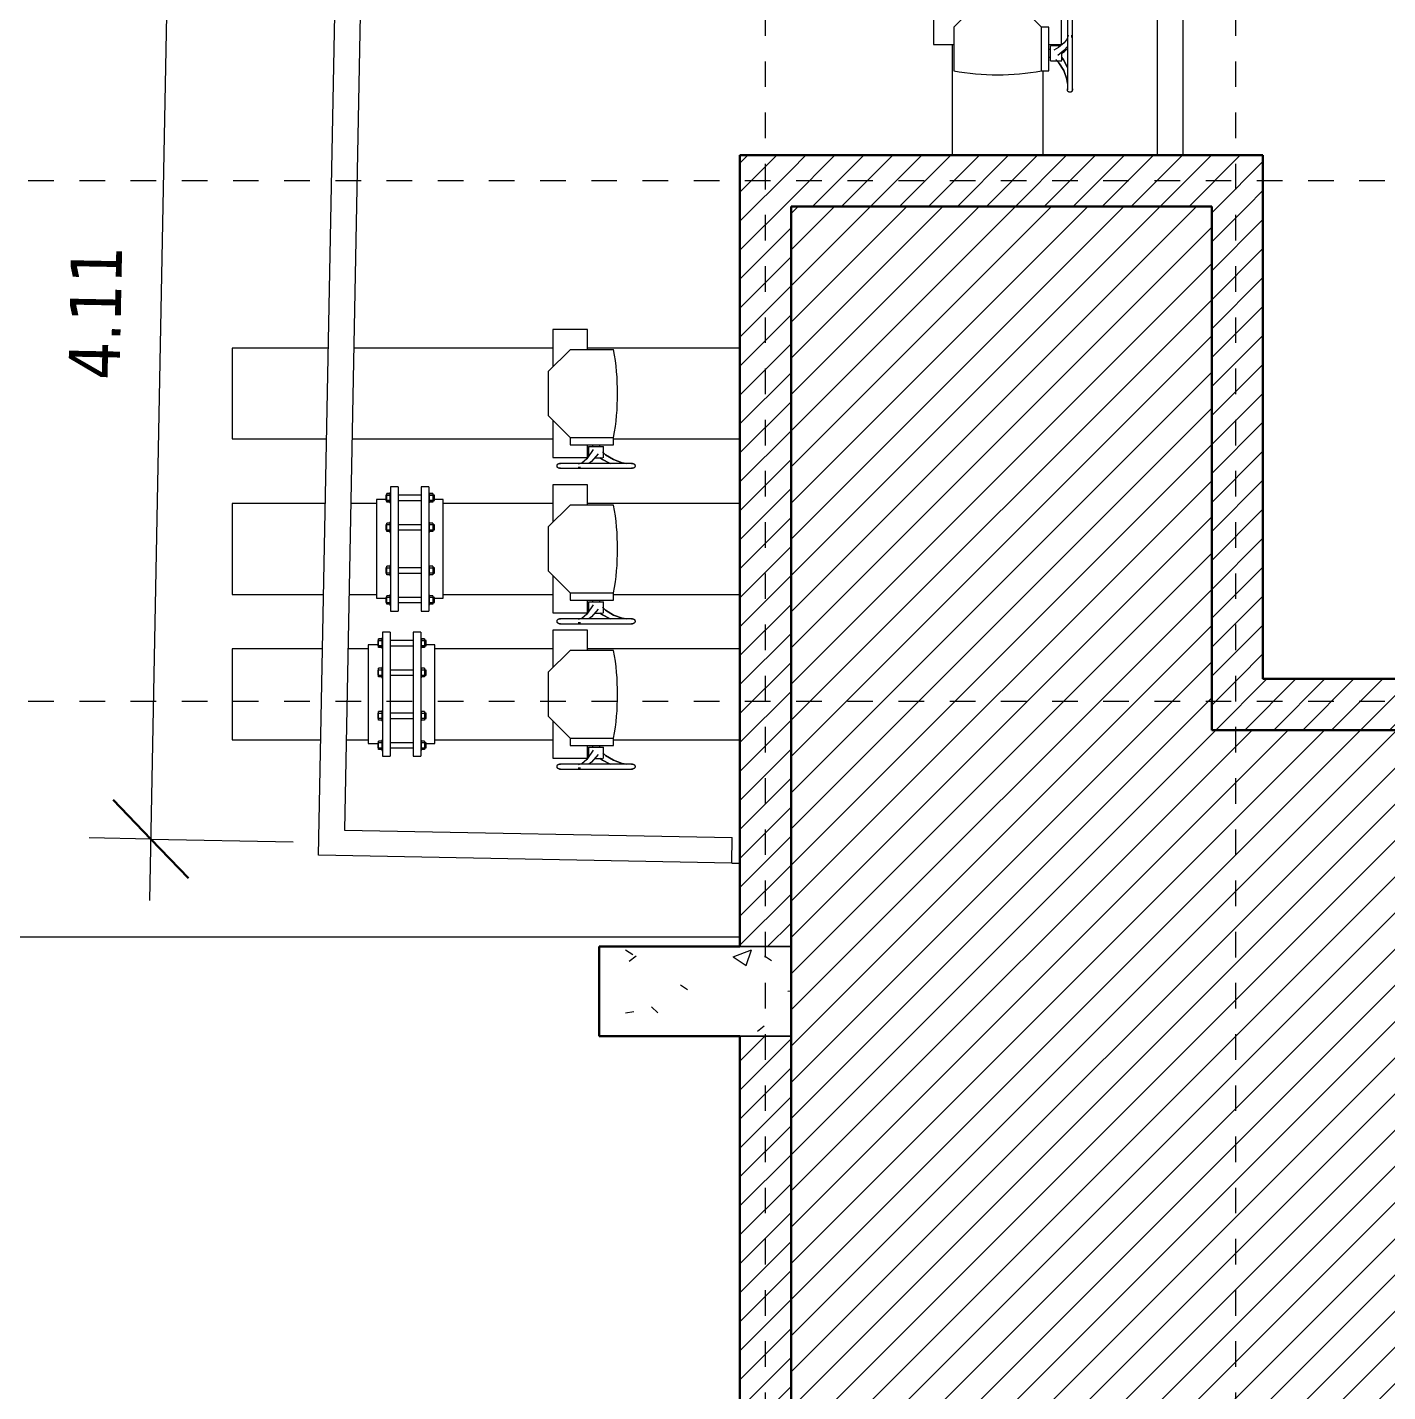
# Model space of a CAD drawing. Header units: metres. Extents: x 118 to 451, y -76 to 55.
# Drawn here: x 260.47 to 265.79, y -18.16 to -12.83 of the extents above; entities that cross this region are included whole.
import ezdxf

# ---------------------------------------------------------------- set-up
doc = ezdxf.new("R2010")
doc.units = ezdxf.units.M
doc.linetypes.add('Grid Line', pattern=[0.022225, 0.0127, -0.003175, 0.003175, -0.003175])
for name, color, linetype, lineweight in [('A-ANNO-DIMS', 7, 'Continuous', 9), ('A-ANNO-DIMS-100', 7, 'Continuous', 9), ('A-FLOR', 7, 'Continuous', 9), ('A-MASS', 7, 'Continuous', 9), ('A-WALL', 7, 'Continuous', 9), ('A-WALL-PATT', 7, 'Continuous', 35), ('P-PIPE', 7, 'Continuous', 9), ('S-COLS', 7, 'Continuous', 9), ('S-GRID', 7, 'Continuous', 9)]:
    doc.layers.add(name, color=color, linetype=linetype, lineweight=lineweight)
doc.styles.add('Tahoma', font='tahoma.ttf', dxfattribs={"height": 0.2})
doc.dimstyles.new('R_Tahoma_2_0', dxfattribs={"dimscale": 0.3048, "dimtxt": 0.208804, "dimasz": 0.984252, "dimexe": 0.787402, "dimexo": 0.492126, "dimgap": 0.328084, "dimtad": 1, "dimrnd": 0.01, "dimzin": 0, "dimdsep": 46, "dimtxsty": 'Tahoma', "dimblk1": 'OBLIQUE', "dimblk2": 'OBLIQUE', "dimsah": 1, "dimcen": 0.09, "dimdle": 0.787402, "dimazin": 2, "dimtfac": 1, "dimtdec": 4, "dimtix": 1, "dimtmove": 0, "dimatfit": 3, "dimfxl": 1, "dimtvp": 1, "dimtolj": 1, "dimtzin": 0, "dimarcsym": 2})
pattern_1 = [(45, (247.87708, 0), (-0.05656854, 0.05656854), [])]

# ---------------------------------------------------------------- blocks, each defined once
blk = doc.blocks.new('Butterfly Valve - Wafer - MDT Manual - 14_-1729050-Nivel Base-EC')
at = {"layer": 'P-PIPE', "color": 253, "true_color": 0xaaaaaa}
for p, q in [((0.0676, 0.25), (-0.0676, 0.25)), ((-0.0676, 0.25), (-0.0676, 0.104)), ((0.0676, 0.1725), (0.0676, 0.25)), ((0, 0.1714), (-0.0857, 0.0857)), ((0.1703, 0.1714), (0, 0.1714)), ((-0.0857, 0.0857), (-0.0857, -0.0857)), ((-0.0857, -0.0857), (0, -0.1714)), ((-0.0676, -0.104), (-0.0676, -0.25)), ((0, -0.1714), (0, -0.2)), ((0, -0.1714), (0.1703, -0.1714)), ((0, -0.2), (0.1703, -0.2)), ((0.0676, -0.25), (0.0676, -0.2007)), ((0.0726, -0.2064), (0.0726, -0.2468)), ((0.0726, -0.2064), (0.1306, -0.2064)), ((0.0871, -0.2), (0.0871, -0.2064)), ((0.1161, -0.2064), (0.1161, -0.2)), ((0.1306, -0.2513), (0.1306, -0.2064)), ((0.1703, -0.2), (0.1703, -0.1714)), ((-0.0676, -0.25), (0.0676, -0.25)), ((0.0968, -0.2513), (0.1274, -0.2513)), ((0.0404, -0.2732), (0.0313, -0.2762)), ((0.0355, -0.2891), (0.0313, -0.2889)), ((0.0407, -0.2888), (0.0355, -0.2891))]:
    blk.add_line(p, q, dxfattribs=at)
at = {"layer": 'P-PIPE', "color": 253, "true_color": 0xaaaaaa, "flags": 128}
for points in [[(0.0908, -0.2188), (0.0658, -0.2547), (0.0462, -0.2713), (0.0409, -0.2731)], [(0.1095, -0.2356), (0.0844, -0.2653), (0.0737, -0.2731)], [(0.1565, -0.2731), (0.1267, -0.2579), (0.1183, -0.2513)], [(0.1183, -0.2513), (0.1267, -0.2579), (0.1565, -0.2731)], [(0.1265, -0.2276), (0.1391, -0.2395), (0.1692, -0.2582), (0.2032, -0.2705), (0.2201, -0.2731)], [(0.2201, -0.2731), (0.2032, -0.2705), (0.1692, -0.2582), (0.1391, -0.2395), (0.1265, -0.2276)], [(-0.0413, -0.2921), (-0.0417, -0.2921), (-0.042, -0.2921), (-0.0424, -0.292), (-0.0428, -0.292), (-0.0432, -0.2919), (-0.0435, -0.2918), (-0.0439, -0.2917), (-0.0443, -0.2916), (-0.0446, -0.2915), (-0.045, -0.2913), (-0.0453, -0.2912), (-0.0457, -0.291), (-0.046, -0.2908), (-0.0463, -0.2906), (-0.0467, -0.2904), (-0.047, -0.2902), (-0.0473, -0.29), (-0.0476, -0.2897), (-0.0478, -0.2895), (-0.0481, -0.2892), (-0.0484, -0.2889), (-0.0486, -0.2886), (-0.0489, -0.2883), (-0.0491, -0.288), (-0.0493, -0.2877), (-0.0495, -0.2874), (-0.0497, -0.2871), (-0.0498, -0.2867), (-0.05, -0.2864), (-0.0502, -0.286), (-0.0503, -0.2857), (-0.0504, -0.2853), (-0.0505, -0.2849), (-0.0506, -0.2846), (-0.0507, -0.2842), (-0.0507, -0.2838), (-0.0508, -0.2834), (-0.0508, -0.2831), (-0.0508, -0.2827), (-0.0508, -0.2823), (-0.0508, -0.2819), (-0.0507, -0.2815), (-0.0507, -0.2812), (-0.0506, -0.2808), (-0.0506, -0.2804), (-0.0505, -0.28), (-0.0503, -0.2797), (-0.0502, -0.2793), (-0.0501, -0.279), (-0.0499, -0.2786), (-0.0498, -0.2783), (-0.0496, -0.2779), (-0.0494, -0.2776), (-0.0492, -0.2773), (-0.049, -0.277), (-0.0487, -0.2767), (-0.0485, -0.2764), (-0.0482, -0.2761), (-0.048, -0.2758), (-0.0477, -0.2756), (-0.0474, -0.2753), (-0.0471, -0.2751), (-0.0468, -0.2748), (-0.0465, -0.2746), (-0.0462, -0.2744), (-0.0459, -0.2742), (-0.0455, -0.274), (-0.0452, -0.2739), (-0.0448, -0.2737), (-0.0445, -0.2736), (-0.0441, -0.2735), (-0.0437, -0.2734), (-0.0434, -0.2733), (-0.043, -0.2732), (-0.0426, -0.2731), (-0.0422, -0.2731), (-0.0419, -0.2731), (-0.0415, -0.2731), (-0.0413, -0.2731)], [(-0.0413, -0.2731), (-0.0412, -0.2731), (-0.0408, -0.2731), (-0.0402, -0.2731), (-0.0395, -0.2731), (-0.0384, -0.2731), (-0.0372, -0.2731)], [(0.2445, -0.2731), (0.2444, -0.2731), (0.244, -0.2731), (0.2434, -0.2731), (0.2427, -0.2731), (0.2416, -0.2731), (0.2404, -0.2731), (0.2389, -0.2731), (0.2372, -0.2731), (0.2353, -0.2731), (0.2332, -0.2731), (0.2309, -0.2731), (0.2283, -0.2731), (0.2256, -0.2731), (0.2227, -0.2731), (0.2195, -0.2731), (0.2162, -0.2731), (0.2127, -0.2731), (0.209, -0.2731), (0.2052, -0.2731), (0.2011, -0.2731), (0.197, -0.2731), (0.1926, -0.2731), (0.1882, -0.2731), (0.1835, -0.2731), (0.1788, -0.2731), (0.1739, -0.2731), (0.1689, -0.2731), (0.1638, -0.2731), (0.1587, -0.2731), (0.1534, -0.2731), (0.148, -0.2731), (0.1426, -0.2731), (0.1371, -0.2731), (0.1315, -0.2731), (0.1259, -0.2731), (0.1202, -0.2731), (0.1146, -0.2731), (0.1089, -0.2731), (0.1031, -0.2731), (0.0974, -0.2731), (0.0917, -0.2731), (0.086, -0.2731), (0.0804, -0.2731), (0.0747, -0.2731), (0.0691, -0.2731), (0.0636, -0.2731), (0.0581, -0.2731), (0.0527, -0.2731), (0.0474, -0.2731), (0.0421, -0.2731), (0.037, -0.2731), (0.032, -0.2731), (0.027, -0.2731), (0.0222, -0.2731), (0.0175, -0.2731), (0.013, -0.2731), (0.0086, -0.2731), (0.0043, -0.2731), (0.0002, -0.2731), (-0.0038, -0.2731), (-0.0075, -0.2731), (-0.0111, -0.2731), (-0.0146, -0.2731), (-0.0178, -0.2731), (-0.0208, -0.2731), (-0.0237, -0.2731), (-0.0263, -0.2731), (-0.0288, -0.2731), (-0.031, -0.2731), (-0.033, -0.2731), (-0.0348, -0.2731), (-0.0364, -0.2731), (-0.0378, -0.2731), (-0.0389, -0.2731), (-0.0398, -0.2731), (-0.0405, -0.2731), (-0.041, -0.2731), (-0.0412, -0.2731), (-0.0413, -0.2731)], [(-0.0378, -0.2921), (-0.0389, -0.2921), (-0.0398, -0.2921), (-0.0405, -0.2921), (-0.041, -0.2921), (-0.0412, -0.2921), (-0.0413, -0.2921)], [(-0.0413, -0.2921), (-0.0412, -0.2921), (-0.0408, -0.2921), (-0.0402, -0.2921), (-0.0395, -0.2921), (-0.0384, -0.2921), (-0.0372, -0.2921), (-0.0357, -0.2921), (-0.034, -0.2921), (-0.0321, -0.2921), (-0.03, -0.2921), (-0.0277, -0.2921), (-0.0251, -0.2921), (-0.0224, -0.2921), (-0.0195, -0.2921), (-0.0163, -0.2921), (-0.013, -0.2921), (-0.0095, -0.2921), (-0.0058, -0.2921), (-0.002, -0.2921), (0.0021, -0.2921), (0.0062, -0.2921), (0.0106, -0.2921), (0.015, -0.2921), (0.0197, -0.2921), (0.0244, -0.2921), (0.0293, -0.2921), (0.0343, -0.2921), (0.0394, -0.2921), (0.0445, -0.2921), (0.0498, -0.2921), (0.0552, -0.2921), (0.0606, -0.2921), (0.0661, -0.2921), (0.0717, -0.2921), (0.0773, -0.2921), (0.083, -0.2921), (0.0886, -0.2921), (0.0943, -0.2921), (0.1001, -0.2921), (0.1058, -0.2921), (0.1115, -0.2921), (0.1172, -0.2921), (0.1228, -0.2921), (0.1285, -0.2921), (0.1341, -0.2921), (0.1396, -0.2921), (0.1451, -0.2921), (0.1505, -0.2921), (0.1558, -0.2921), (0.1611, -0.2921), (0.1662, -0.2921), (0.1712, -0.2921), (0.1762, -0.2921), (0.181, -0.2921), (0.1857, -0.2921), (0.1902, -0.2921), (0.1946, -0.2921), (0.1989, -0.2921), (0.203, -0.2921), (0.207, -0.2921), (0.2107, -0.2921), (0.2143, -0.2921), (0.2178, -0.2921), (0.221, -0.2921), (0.224, -0.2921), (0.2269, -0.2921), (0.2295, -0.2921), (0.232, -0.2921), (0.2342, -0.2921), (0.2362, -0.2921), (0.238, -0.2921), (0.2396, -0.2921), (0.241, -0.2921), (0.2421, -0.2921), (0.243, -0.2921), (0.2437, -0.2921), (0.2442, -0.2921), (0.2444, -0.2921), (0.2445, -0.2921)], [(0.2396, -0.2731), (0.241, -0.2731), (0.2421, -0.2731), (0.243, -0.2731), (0.2437, -0.2731), (0.2442, -0.2731), (0.2444, -0.2731), (0.2445, -0.2731)], [(0.2445, -0.2921), (0.2444, -0.2921), (0.244, -0.2921), (0.2434, -0.2921), (0.2427, -0.2921), (0.2416, -0.2921), (0.2404, -0.2921)], [(0.2445, -0.2731), (0.2449, -0.2731), (0.2452, -0.2731), (0.2456, -0.2731), (0.246, -0.2732), (0.2464, -0.2732), (0.2467, -0.2733), (0.2471, -0.2734), (0.2475, -0.2735), (0.2478, -0.2737), (0.2482, -0.2738), (0.2485, -0.274), (0.2489, -0.2741), (0.2492, -0.2743), (0.2495, -0.2745), (0.2499, -0.2747), (0.2502, -0.2749), (0.2505, -0.2752), (0.2508, -0.2754), (0.251, -0.2757), (0.2513, -0.2759), (0.2516, -0.2762), (0.2518, -0.2765), (0.2521, -0.2768), (0.2523, -0.2771), (0.2525, -0.2774), (0.2527, -0.2778), (0.2529, -0.2781), (0.253, -0.2784), (0.2532, -0.2788), (0.2534, -0.2791), (0.2535, -0.2795), (0.2536, -0.2798), (0.2537, -0.2802), (0.2538, -0.2806), (0.2539, -0.281), (0.2539, -0.2813), (0.254, -0.2817), (0.254, -0.2821), (0.254, -0.2825), (0.254, -0.2829), (0.254, -0.2832), (0.2539, -0.2836), (0.2539, -0.284), (0.2538, -0.2844), (0.2538, -0.2847), (0.2537, -0.2851), (0.2535, -0.2855), (0.2534, -0.2858), (0.2533, -0.2862), (0.2531, -0.2865), (0.253, -0.2869), (0.2528, -0.2872), (0.2526, -0.2875), (0.2524, -0.2879), (0.2522, -0.2882), (0.2519, -0.2885), (0.2517, -0.2888), (0.2514, -0.2891), (0.2512, -0.2893), (0.2509, -0.2896), (0.2506, -0.2899), (0.2503, -0.2901), (0.25, -0.2903), (0.2497, -0.2905), (0.2494, -0.2907), (0.2491, -0.2909), (0.2487, -0.2911), (0.2484, -0.2913), (0.248, -0.2914), (0.2477, -0.2915), (0.2473, -0.2917), (0.2469, -0.2918), (0.2466, -0.2919), (0.2462, -0.2919), (0.2458, -0.292), (0.2454, -0.2921), (0.2451, -0.2921), (0.2447, -0.2921), (0.2445, -0.2921)]]:
    blk.add_lwpolyline(points, dxfattribs=at)
at = {"layer": 'P-PIPE', "color": 253, "true_color": 0xaaaaaa}
for start, end in [(360, 10.3171), (349.6829, 360)]:
    blk.add_arc((-0.7716, 0), 0.9573, start, end, dxfattribs=at)
blk = doc.blocks.new('Butterfly Valve - Wafer - MDT Manual - 14_-V1-Nivel Base-EC')
at = {"layer": 'P-PIPE', "color": 253, "true_color": 0xaaaaaa}
for p, q in [((0.0676, 0.25), (-0.0676, 0.25)), ((-0.0676, 0.25), (-0.0676, 0.104)), ((0.0676, 0.1725), (0.0676, 0.25)), ((0, 0.1714), (-0.0857, 0.0857)), ((0.1703, 0.1714), (0, 0.1714)), ((-0.0857, 0.0857), (-0.0857, -0.0857)), ((-0.0857, -0.0857), (0, -0.1714)), ((-0.0676, -0.104), (-0.0676, -0.25)), ((0, -0.1714), (0, -0.2)), ((0, -0.1714), (0.1703, -0.1714)), ((0, -0.2), (0.1703, -0.2)), ((0.0676, -0.25), (0.0676, -0.2007)), ((0.0726, -0.2064), (0.0726, -0.2468)), ((0.0726, -0.2064), (0.1306, -0.2064)), ((0.0871, -0.2), (0.0871, -0.2064)), ((0.1161, -0.2064), (0.1161, -0.2)), ((0.1306, -0.2513), (0.1306, -0.2064)), ((0.1703, -0.2), (0.1703, -0.1714)), ((-0.0676, -0.25), (0.0676, -0.25)), ((0.0968, -0.2513), (0.1274, -0.2513)), ((0.0404, -0.2732), (0.0313, -0.2762)), ((0.0355, -0.2891), (0.0313, -0.2889)), ((0.0407, -0.2888), (0.0355, -0.2891))]:
    blk.add_line(p, q, dxfattribs=at)
at = {"layer": 'P-PIPE', "color": 253, "true_color": 0xaaaaaa, "flags": 128}
for points in [[(0.0908, -0.2188), (0.0658, -0.2547), (0.0462, -0.2713), (0.0409, -0.2731)], [(0.1095, -0.2356), (0.0844, -0.2653), (0.0737, -0.2731)], [(0.1565, -0.2731), (0.1267, -0.2579), (0.1183, -0.2513)], [(0.1183, -0.2513), (0.1267, -0.2579), (0.1565, -0.2731)], [(0.1275, -0.2285), (0.1391, -0.2395), (0.1692, -0.2582), (0.2032, -0.2705), (0.2201, -0.2731)], [(0.2201, -0.2731), (0.2032, -0.2705), (0.1692, -0.2582), (0.1391, -0.2395), (0.1275, -0.2285)], [(-0.0413, -0.2921), (-0.0417, -0.2921), (-0.042, -0.2921), (-0.0424, -0.292), (-0.0428, -0.292), (-0.0432, -0.2919), (-0.0435, -0.2918), (-0.0439, -0.2917), (-0.0443, -0.2916), (-0.0446, -0.2915), (-0.045, -0.2913), (-0.0453, -0.2912), (-0.0457, -0.291), (-0.046, -0.2908), (-0.0463, -0.2906), (-0.0467, -0.2904), (-0.047, -0.2902), (-0.0473, -0.29), (-0.0476, -0.2897), (-0.0478, -0.2895), (-0.0481, -0.2892), (-0.0484, -0.2889), (-0.0486, -0.2886), (-0.0489, -0.2883), (-0.0491, -0.288), (-0.0493, -0.2877), (-0.0495, -0.2874), (-0.0497, -0.2871), (-0.0498, -0.2867), (-0.05, -0.2864), (-0.0502, -0.286), (-0.0503, -0.2857), (-0.0504, -0.2853), (-0.0505, -0.2849), (-0.0506, -0.2846), (-0.0507, -0.2842), (-0.0507, -0.2838), (-0.0508, -0.2834), (-0.0508, -0.2831), (-0.0508, -0.2827), (-0.0508, -0.2823), (-0.0508, -0.2819), (-0.0507, -0.2815), (-0.0507, -0.2812), (-0.0506, -0.2808), (-0.0506, -0.2804), (-0.0505, -0.28), (-0.0503, -0.2797), (-0.0502, -0.2793), (-0.0501, -0.279), (-0.0499, -0.2786), (-0.0498, -0.2783), (-0.0496, -0.2779), (-0.0494, -0.2776), (-0.0492, -0.2773), (-0.049, -0.277), (-0.0487, -0.2767), (-0.0485, -0.2764), (-0.0482, -0.2761), (-0.048, -0.2758), (-0.0477, -0.2756), (-0.0474, -0.2753), (-0.0471, -0.2751), (-0.0468, -0.2748), (-0.0465, -0.2746), (-0.0462, -0.2744), (-0.0459, -0.2742), (-0.0455, -0.274), (-0.0452, -0.2739), (-0.0448, -0.2737), (-0.0445, -0.2736), (-0.0441, -0.2735), (-0.0437, -0.2734), (-0.0434, -0.2733), (-0.043, -0.2732), (-0.0426, -0.2731), (-0.0422, -0.2731), (-0.0419, -0.2731), (-0.0415, -0.2731), (-0.0413, -0.2731)], [(-0.0413, -0.2731), (-0.0412, -0.2731), (-0.0408, -0.2731), (-0.0402, -0.2731), (-0.0395, -0.2731), (-0.0384, -0.2731), (-0.0372, -0.2731)], [(0.2445, -0.2731), (0.2444, -0.2731), (0.244, -0.2731), (0.2434, -0.2731), (0.2427, -0.2731), (0.2416, -0.2731), (0.2404, -0.2731), (0.2389, -0.2731), (0.2372, -0.2731), (0.2353, -0.2731), (0.2332, -0.2731), (0.2309, -0.2731), (0.2283, -0.2731), (0.2256, -0.2731), (0.2227, -0.2731), (0.2195, -0.2731), (0.2162, -0.2731), (0.2127, -0.2731), (0.209, -0.2731), (0.2052, -0.2731), (0.2011, -0.2731), (0.197, -0.2731), (0.1926, -0.2731), (0.1882, -0.2731), (0.1835, -0.2731), (0.1788, -0.2731), (0.1739, -0.2731), (0.1689, -0.2731), (0.1638, -0.2731), (0.1587, -0.2731), (0.1534, -0.2731), (0.148, -0.2731), (0.1426, -0.2731), (0.1371, -0.2731), (0.1315, -0.2731), (0.1259, -0.2731), (0.1202, -0.2731), (0.1146, -0.2731), (0.1089, -0.2731), (0.1031, -0.2731), (0.0974, -0.2731), (0.0917, -0.2731), (0.086, -0.2731), (0.0804, -0.2731), (0.0747, -0.2731), (0.0691, -0.2731), (0.0636, -0.2731), (0.0581, -0.2731), (0.0527, -0.2731), (0.0474, -0.2731), (0.0421, -0.2731), (0.037, -0.2731), (0.032, -0.2731), (0.027, -0.2731), (0.0222, -0.2731), (0.0175, -0.2731), (0.013, -0.2731), (0.0086, -0.2731), (0.0043, -0.2731), (0.0002, -0.2731), (-0.0038, -0.2731), (-0.0075, -0.2731), (-0.0111, -0.2731), (-0.0146, -0.2731), (-0.0178, -0.2731), (-0.0208, -0.2731), (-0.0237, -0.2731), (-0.0263, -0.2731), (-0.0288, -0.2731), (-0.031, -0.2731), (-0.033, -0.2731), (-0.0348, -0.2731), (-0.0364, -0.2731), (-0.0378, -0.2731), (-0.0389, -0.2731), (-0.0398, -0.2731), (-0.0405, -0.2731), (-0.041, -0.2731), (-0.0412, -0.2731), (-0.0413, -0.2731)], [(-0.0378, -0.2921), (-0.0389, -0.2921), (-0.0398, -0.2921), (-0.0405, -0.2921), (-0.041, -0.2921), (-0.0412, -0.2921), (-0.0413, -0.2921)], [(-0.0413, -0.2921), (-0.0412, -0.2921), (-0.0408, -0.2921), (-0.0402, -0.2921), (-0.0395, -0.2921), (-0.0384, -0.2921), (-0.0372, -0.2921), (-0.0357, -0.2921), (-0.034, -0.2921), (-0.0321, -0.2921), (-0.03, -0.2921), (-0.0277, -0.2921), (-0.0251, -0.2921), (-0.0224, -0.2921), (-0.0195, -0.2921), (-0.0163, -0.2921), (-0.013, -0.2921), (-0.0095, -0.2921), (-0.0058, -0.2921), (-0.002, -0.2921), (0.0021, -0.2921), (0.0062, -0.2921), (0.0106, -0.2921), (0.015, -0.2921), (0.0197, -0.2921), (0.0244, -0.2921), (0.0293, -0.2921), (0.0343, -0.2921), (0.0394, -0.2921), (0.0445, -0.2921), (0.0498, -0.2921), (0.0552, -0.2921), (0.0606, -0.2921), (0.0661, -0.2921), (0.0717, -0.2921), (0.0773, -0.2921), (0.083, -0.2921), (0.0886, -0.2921), (0.0943, -0.2921), (0.1001, -0.2921), (0.1058, -0.2921), (0.1115, -0.2921), (0.1172, -0.2921), (0.1228, -0.2921), (0.1285, -0.2921), (0.1341, -0.2921), (0.1396, -0.2921), (0.1451, -0.2921), (0.1505, -0.2921), (0.1558, -0.2921), (0.1611, -0.2921), (0.1662, -0.2921), (0.1712, -0.2921), (0.1762, -0.2921), (0.181, -0.2921), (0.1857, -0.2921), (0.1902, -0.2921), (0.1946, -0.2921), (0.1989, -0.2921), (0.203, -0.2921), (0.207, -0.2921), (0.2107, -0.2921), (0.2143, -0.2921), (0.2178, -0.2921), (0.221, -0.2921), (0.224, -0.2921), (0.2269, -0.2921), (0.2295, -0.2921), (0.232, -0.2921), (0.2342, -0.2921), (0.2362, -0.2921), (0.238, -0.2921), (0.2396, -0.2921), (0.241, -0.2921), (0.2421, -0.2921), (0.243, -0.2921), (0.2437, -0.2921), (0.2442, -0.2921), (0.2444, -0.2921), (0.2445, -0.2921)], [(0.2396, -0.2731), (0.241, -0.2731), (0.2421, -0.2731), (0.243, -0.2731), (0.2437, -0.2731), (0.2442, -0.2731), (0.2444, -0.2731), (0.2445, -0.2731)], [(0.2445, -0.2921), (0.2444, -0.2921), (0.244, -0.2921), (0.2434, -0.2921), (0.2427, -0.2921), (0.2416, -0.2921), (0.2404, -0.2921)], [(0.2445, -0.2731), (0.2449, -0.2731), (0.2452, -0.2731), (0.2456, -0.2731), (0.246, -0.2732), (0.2464, -0.2732), (0.2467, -0.2733), (0.2471, -0.2734), (0.2475, -0.2735), (0.2478, -0.2737), (0.2482, -0.2738), (0.2485, -0.274), (0.2489, -0.2741), (0.2492, -0.2743), (0.2495, -0.2745), (0.2499, -0.2747), (0.2502, -0.2749), (0.2505, -0.2752), (0.2508, -0.2754), (0.251, -0.2757), (0.2513, -0.2759), (0.2516, -0.2762), (0.2518, -0.2765), (0.2521, -0.2768), (0.2523, -0.2771), (0.2525, -0.2774), (0.2527, -0.2778), (0.2529, -0.2781), (0.253, -0.2784), (0.2532, -0.2788), (0.2534, -0.2791), (0.2535, -0.2795), (0.2536, -0.2798), (0.2537, -0.2802), (0.2538, -0.2806), (0.2539, -0.281), (0.2539, -0.2813), (0.254, -0.2817), (0.254, -0.2821), (0.254, -0.2825), (0.254, -0.2829), (0.254, -0.2832), (0.2539, -0.2836), (0.2539, -0.284), (0.2538, -0.2844), (0.2538, -0.2847), (0.2537, -0.2851), (0.2535, -0.2855), (0.2534, -0.2858), (0.2533, -0.2862), (0.2531, -0.2865), (0.253, -0.2869), (0.2528, -0.2872), (0.2526, -0.2875), (0.2524, -0.2879), (0.2522, -0.2882), (0.2519, -0.2885), (0.2517, -0.2888), (0.2514, -0.2891), (0.2512, -0.2893), (0.2509, -0.2896), (0.2506, -0.2899), (0.2503, -0.2901), (0.25, -0.2903), (0.2497, -0.2905), (0.2494, -0.2907), (0.2491, -0.2909), (0.2487, -0.2911), (0.2484, -0.2913), (0.248, -0.2914), (0.2477, -0.2915), (0.2473, -0.2917), (0.2469, -0.2918), (0.2466, -0.2919), (0.2462, -0.2919), (0.2458, -0.292), (0.2454, -0.2921), (0.2451, -0.2921), (0.2447, -0.2921), (0.2445, -0.2921)]]:
    blk.add_lwpolyline(points, dxfattribs=at)
at = {"layer": 'P-PIPE', "color": 253, "true_color": 0xaaaaaa}
for start, end in [(360, 10.3171), (349.6829, 360)]:
    blk.add_arc((-0.7716, 0), 0.9573, start, end, dxfattribs=at)
blk = doc.blocks.new('Valvula con brida - Estandar-02 - Valvula con brida Sin Manilla-V2-Nivel Base-EC')
at = {"layer": 'P-PIPE', "color": 253, "true_color": 0xaaaaaa}
for p, q in [((-0.1925, 0.13), (-0.1925, 0.0966)), ((0.1925, 0.13), (-0.1925, 0.13)), ((0.1925, 0.0966), (0.1925, 0.13)), ((-0.2425, 0.075), (-0.2425, 0.045)), ((-0.2425, 0.075), (0.2425, 0.075)), ((-0.2196, 0.0773), (-0.2196, 0.075)), ((-0.1796, 0.0773), (-0.2196, 0.0773)), ((-0.2169, 0.0773), (-0.2196, 0.0773)), ((-0.2194, 0.0773), (-0.2194, 0.075)), ((-0.217, 0.0773), (-0.2194, 0.0773)), ((-0.217, 0.0773), (-0.2194, 0.0773)), ((-0.2164, 0.09), (-0.2089, 0.09)), ((-0.2164, 0.09), (-0.2164, 0.0773)), ((-0.2096, 0.0966), (-0.2096, 0.0773)), ((-0.1957, 0.0966), (-0.2096, 0.0966)), ((-0.2089, 0.09), (-0.1902, 0.09)), ((-0.2089, 0.09), (-0.2089, 0.0773)), ((-0.1896, 0.0966), (-0.1957, 0.0966)), ((-0.1902, 0.09), (-0.1832, 0.09)), ((-0.1902, 0.0773), (-0.1902, 0.09)), ((-0.1896, 0.0773), (-0.1896, 0.0966)), ((-0.1832, 0.09), (-0.1832, 0.0773)), ((-0.1796, 0.0773), (-0.1823, 0.0773)), ((-0.1796, 0.075), (-0.1796, 0.0773)), ((-0.1043, 0.0773), (-0.1043, 0.075)), ((-0.0643, 0.0773), (-0.1043, 0.0773)), ((-0.1016, 0.0773), (-0.1043, 0.0773)), ((-0.1012, 0.09), (-0.0937, 0.09)), ((-0.1012, 0.09), (-0.1012, 0.0773)), ((-0.0943, 0.0966), (-0.0943, 0.09)), ((-0.0751, 0.0966), (-0.0943, 0.0966)), ((-0.0937, 0.09), (-0.075, 0.09)), ((-0.0937, 0.09), (-0.0937, 0.0773)), ((-0.0743, 0.0966), (-0.0751, 0.0966)), ((-0.075, 0.09), (-0.0679, 0.09)), ((-0.075, 0.0773), (-0.075, 0.09)), ((-0.0743, 0.09), (-0.0743, 0.0966)), ((-0.0679, 0.09), (-0.0679, 0.0773)), ((-0.0643, 0.0773), (-0.067, 0.0773)), ((-0.0643, 0.075), (-0.0643, 0.0773)), ((0.0643, 0.0773), (0.0643, 0.075)), ((0.1043, 0.0773), (0.0643, 0.0773)), ((0.067, 0.0773), (0.0643, 0.0773)), ((0.0675, 0.09), (0.075, 0.09)), ((0.0675, 0.09), (0.0675, 0.0773)), ((0.0743, 0.0966), (0.0743, 0.09)), ((0.0751, 0.0966), (0.0743, 0.0966)), ((0.075, 0.09), (0.0937, 0.09)), ((0.075, 0.09), (0.075, 0.0773)), ((0.0943, 0.0966), (0.0751, 0.0966)), ((0.0937, 0.09), (0.1007, 0.09)), ((0.0937, 0.0773), (0.0937, 0.09)), ((0.0943, 0.09), (0.0943, 0.0966)), ((0.1007, 0.09), (0.1007, 0.0773)), ((0.1043, 0.0773), (0.1016, 0.0773)), ((0.1043, 0.075), (0.1043, 0.0773)), ((0.1796, 0.0773), (0.1796, 0.075)), ((0.2196, 0.0773), (0.1796, 0.0773)), ((0.1823, 0.0773), (0.1796, 0.0773)), ((0.1827, 0.09), (0.1902, 0.09)), ((0.1827, 0.09), (0.1827, 0.0773)), ((0.1896, 0.0966), (0.1896, 0.0773)), ((0.1957, 0.0966), (0.1896, 0.0966)), ((0.1902, 0.09), (0.2089, 0.09)), ((0.1902, 0.09), (0.1902, 0.0773)), ((0.2096, 0.0966), (0.1957, 0.0966)), ((0.2089, 0.09), (0.216, 0.09)), ((0.2089, 0.0773), (0.2089, 0.09)), ((0.2096, 0.0773), (0.2096, 0.0966)), ((0.216, 0.09), (0.216, 0.0773)), ((0.2196, 0.0773), (0.2169, 0.0773)), ((0.2194, 0.0773), (0.217, 0.0773)), ((0.2194, 0.0773), (0.217, 0.0773)), ((0.2194, 0.075), (0.2194, 0.0773)), ((0.2196, 0.075), (0.2196, 0.0773)), ((0.2425, 0.045), (0.2425, 0.075)), ((-0.2425, 0.045), (0.2425, 0.045)), ((-0.2096, 0.045), (-0.2096, -0.045)), ((-0.1896, -0.045), (-0.1896, 0.045)), ((-0.0943, 0.045), (-0.0943, -0.045)), ((-0.0743, -0.045), (-0.0743, 0.045)), ((0.0743, 0.045), (0.0743, -0.045)), ((0.0943, -0.045), (0.0943, 0.045)), ((0.1896, 0.045), (0.1896, -0.045)), ((0.2096, -0.045), (0.2096, 0.045)), ((-0.2425, -0.045), (-0.2425, -0.075)), ((-0.2425, -0.045), (0.2425, -0.045)), ((0.2425, -0.075), (0.2425, -0.045)), ((-0.2425, -0.075), (0.2425, -0.075)), ((-0.2196, -0.075), (-0.2196, -0.0773)), ((-0.2196, -0.0773), (-0.2169, -0.0773)), ((-0.2196, -0.0773), (-0.1796, -0.0773)), ((-0.2194, -0.075), (-0.2194, -0.0773)), ((-0.2194, -0.0773), (-0.217, -0.0773)), ((-0.2194, -0.0773), (-0.217, -0.0773)), ((-0.2164, -0.0773), (-0.2164, -0.09)), ((-0.2089, -0.09), (-0.2164, -0.09)), ((-0.2096, -0.0773), (-0.2096, -0.093)), ((-0.2096, -0.093), (-0.1957, -0.093)), ((-0.2089, -0.0773), (-0.2089, -0.09)), ((-0.1902, -0.09), (-0.2089, -0.09)), ((-0.1957, -0.093), (-0.1896, -0.093)), ((-0.1925, -0.093), (-0.1925, -0.13)), ((-0.1902, -0.09), (-0.1902, -0.0773)), ((-0.1832, -0.09), (-0.1902, -0.09)), ((-0.1896, -0.093), (-0.1896, -0.0773)), ((-0.1832, -0.0773), (-0.1832, -0.09)), ((-0.1823, -0.0773), (-0.1796, -0.0773)), ((-0.1796, -0.0773), (-0.1796, -0.075)), ((-0.1043, -0.075), (-0.1043, -0.0773)), ((-0.1043, -0.0773), (-0.1016, -0.0773)), ((-0.1043, -0.0773), (-0.0643, -0.0773)), ((-0.1012, -0.0773), (-0.1012, -0.09)), ((-0.0937, -0.09), (-0.1012, -0.09)), ((-0.0943, -0.09), (-0.0943, -0.093)), ((-0.0943, -0.093), (-0.0751, -0.093)), ((-0.0937, -0.0773), (-0.0937, -0.09)), ((-0.075, -0.09), (-0.0937, -0.09)), ((-0.0751, -0.093), (-0.0743, -0.093)), ((-0.075, -0.09), (-0.075, -0.0773)), ((-0.0679, -0.09), (-0.075, -0.09)), ((-0.0743, -0.093), (-0.0743, -0.09)), ((-0.0679, -0.0773), (-0.0679, -0.09)), ((-0.067, -0.0773), (-0.0643, -0.0773)), ((-0.0643, -0.0773), (-0.0643, -0.075)), ((0.0643, -0.075), (0.0643, -0.0773)), ((0.0643, -0.0773), (0.067, -0.0773)), ((0.0643, -0.0773), (0.1043, -0.0773)), ((0.0675, -0.0773), (0.0675, -0.09)), ((0.075, -0.09), (0.0675, -0.09)), ((0.0743, -0.09), (0.0743, -0.093)), ((0.0743, -0.093), (0.0751, -0.093)), ((0.075, -0.0773), (0.075, -0.09)), ((0.0937, -0.09), (0.075, -0.09)), ((0.0751, -0.093), (0.0943, -0.093)), ((0.0937, -0.09), (0.0937, -0.0773)), ((0.1007, -0.09), (0.0937, -0.09)), ((0.0943, -0.093), (0.0943, -0.09)), ((0.1007, -0.0773), (0.1007, -0.09)), ((0.1016, -0.0773), (0.1043, -0.0773)), ((0.1043, -0.0773), (0.1043, -0.075)), ((0.1796, -0.075), (0.1796, -0.0773)), ((0.1796, -0.0773), (0.1823, -0.0773)), ((0.1796, -0.0773), (0.2196, -0.0773)), ((0.1827, -0.0773), (0.1827, -0.09)), ((0.1902, -0.09), (0.1827, -0.09)), ((0.1896, -0.0773), (0.1896, -0.093)), ((0.1896, -0.093), (0.1957, -0.093)), ((0.1902, -0.0773), (0.1902, -0.09)), ((0.2089, -0.09), (0.1902, -0.09)), ((0.1925, -0.13), (0.1925, -0.093)), ((0.1957, -0.093), (0.2096, -0.093)), ((0.2089, -0.09), (0.2089, -0.0773)), ((0.216, -0.09), (0.2089, -0.09)), ((0.2096, -0.093), (0.2096, -0.0773)), ((0.216, -0.0773), (0.216, -0.09)), ((0.2169, -0.0773), (0.2196, -0.0773)), ((0.217, -0.0773), (0.2194, -0.0773)), ((0.217, -0.0773), (0.2194, -0.0773)), ((0.2194, -0.0773), (0.2194, -0.075)), ((0.2196, -0.0773), (0.2196, -0.075)), ((-0.1925, -0.13), (0.1925, -0.13))]:
    blk.add_line(p, q, dxfattribs=at)
blk = doc.blocks.new('Butterfly Valve - Wafer - MDT Manual - 14_-1730583-Nivel Base-EC')
at = {"layer": 'P-PIPE', "color": 253, "true_color": 0xaaaaaa}
for p, q in [((0.0313, 0.2889), (0.0355, 0.2891)), ((0.0313, 0.2762), (0.0404, 0.2733)), ((0.0355, 0.2891), (0.0397, 0.2883)), ((0.0676, 0.25), (-0.0676, 0.25)), ((-0.0676, 0.25), (-0.0676, 0.104)), ((0.0676, 0.2007), (0.0676, 0.25)), ((0.0726, 0.2468), (0.0726, 0.2064)), ((0.1294, 0.2513), (0.0968, 0.2513)), ((0.1306, 0.2064), (0.1306, 0.2513)), ((0, 0.1714), (-0.0857, 0.0857)), ((0, 0.2), (0, 0.1714)), ((0.1703, 0.2), (0, 0.2)), ((0.1703, 0.1714), (0, 0.1714)), ((0.1306, 0.2064), (0.0726, 0.2064)), ((0.0871, 0.2064), (0.0871, 0.2)), ((0.1161, 0.2), (0.1161, 0.2064)), ((0.1703, 0.1714), (0.1703, 0.2)), ((-0.0857, 0.0857), (-0.0857, -0.0857)), ((-0.0857, -0.0857), (0, -0.1714)), ((-0.0676, -0.104), (-0.0676, -0.25)), ((0, -0.1714), (0.1703, -0.1714)), ((0.0676, -0.25), (0.0676, -0.1725)), ((-0.0676, -0.25), (0.0676, -0.25))]:
    blk.add_line(p, q, dxfattribs=at)
at = {"layer": 'P-PIPE', "color": 253, "true_color": 0xaaaaaa, "flags": 128}
for points in [[(-0.0413, 0.2731), (-0.0417, 0.2731), (-0.042, 0.2731), (-0.0424, 0.2731), (-0.0428, 0.2732), (-0.0432, 0.2732), (-0.0435, 0.2733), (-0.0439, 0.2734), (-0.0443, 0.2735), (-0.0446, 0.2737), (-0.045, 0.2738), (-0.0453, 0.274), (-0.0457, 0.2741), (-0.046, 0.2743), (-0.0463, 0.2745), (-0.0467, 0.2747), (-0.047, 0.2749), (-0.0473, 0.2752), (-0.0476, 0.2754), (-0.0478, 0.2757), (-0.0481, 0.2759), (-0.0484, 0.2762), (-0.0486, 0.2765), (-0.0489, 0.2768), (-0.0491, 0.2771), (-0.0493, 0.2774), (-0.0495, 0.2778), (-0.0497, 0.2781), (-0.0498, 0.2784), (-0.05, 0.2788), (-0.0502, 0.2791), (-0.0503, 0.2795), (-0.0504, 0.2798), (-0.0505, 0.2802), (-0.0506, 0.2806), (-0.0507, 0.281), (-0.0507, 0.2813), (-0.0508, 0.2817), (-0.0508, 0.2821), (-0.0508, 0.2825), (-0.0508, 0.2829), (-0.0508, 0.2832), (-0.0507, 0.2836), (-0.0507, 0.284), (-0.0506, 0.2844), (-0.0506, 0.2847), (-0.0505, 0.2851), (-0.0503, 0.2855), (-0.0502, 0.2858), (-0.0501, 0.2862), (-0.0499, 0.2865), (-0.0498, 0.2869), (-0.0496, 0.2872), (-0.0494, 0.2875), (-0.0492, 0.2879), (-0.049, 0.2882), (-0.0487, 0.2885), (-0.0485, 0.2888), (-0.0482, 0.2891), (-0.048, 0.2893), (-0.0477, 0.2896), (-0.0474, 0.2899), (-0.0471, 0.2901), (-0.0468, 0.2903), (-0.0465, 0.2905), (-0.0462, 0.2907), (-0.0459, 0.2909), (-0.0455, 0.2911), (-0.0452, 0.2913), (-0.0448, 0.2914), (-0.0445, 0.2915), (-0.0441, 0.2917), (-0.0437, 0.2918), (-0.0434, 0.2919), (-0.043, 0.2919), (-0.0426, 0.292), (-0.0422, 0.2921), (-0.0419, 0.2921), (-0.0415, 0.2921), (-0.0413, 0.2921)], [(-0.0413, 0.2921), (-0.0412, 0.2921), (-0.0408, 0.2921), (-0.0402, 0.2921), (-0.0395, 0.2921), (-0.0384, 0.2921), (-0.0372, 0.2921)], [(0.2445, 0.2921), (0.2444, 0.2921), (0.244, 0.2921), (0.2434, 0.2921), (0.2427, 0.2921), (0.2416, 0.2921), (0.2404, 0.2921), (0.2389, 0.2921), (0.2372, 0.2921), (0.2353, 0.2921), (0.2332, 0.2921), (0.2309, 0.2921), (0.2283, 0.2921), (0.2256, 0.2921), (0.2227, 0.2921), (0.2195, 0.2921), (0.2162, 0.2921), (0.2127, 0.2921), (0.209, 0.2921), (0.2052, 0.2921), (0.2011, 0.2921), (0.197, 0.2921), (0.1926, 0.2921), (0.1882, 0.2921), (0.1835, 0.2921), (0.1788, 0.2921), (0.1739, 0.2921), (0.1689, 0.2921), (0.1638, 0.2921), (0.1587, 0.2921), (0.1534, 0.2921), (0.148, 0.2921), (0.1426, 0.2921), (0.1371, 0.2921), (0.1315, 0.2921), (0.1259, 0.2921), (0.1202, 0.2921), (0.1146, 0.2921), (0.1089, 0.2921), (0.1031, 0.2921), (0.0974, 0.2921), (0.0917, 0.2921), (0.086, 0.2921), (0.0804, 0.2921), (0.0747, 0.2921), (0.0691, 0.2921), (0.0636, 0.2921), (0.0581, 0.2921), (0.0527, 0.2921), (0.0474, 0.2921), (0.0421, 0.2921), (0.037, 0.2921), (0.032, 0.2921), (0.027, 0.2921), (0.0222, 0.2921), (0.0175, 0.2921), (0.013, 0.2921), (0.0086, 0.2921), (0.0043, 0.2921), (0.0002, 0.2921), (-0.0038, 0.2921), (-0.0075, 0.2921), (-0.0111, 0.2921), (-0.0146, 0.2921), (-0.0178, 0.2921), (-0.0208, 0.2921), (-0.0237, 0.2921), (-0.0263, 0.2921), (-0.0288, 0.2921), (-0.031, 0.2921), (-0.033, 0.2921), (-0.0348, 0.2921), (-0.0364, 0.2921), (-0.0378, 0.2921), (-0.0389, 0.2921), (-0.0398, 0.2921), (-0.0405, 0.2921), (-0.041, 0.2921), (-0.0412, 0.2921), (-0.0413, 0.2921)], [(-0.0364, 0.2731), (-0.0378, 0.2731), (-0.0389, 0.2731), (-0.0398, 0.2731), (-0.0405, 0.2731), (-0.041, 0.2731), (-0.0412, 0.2731), (-0.0413, 0.2731)], [(-0.0413, 0.2731), (-0.0412, 0.2731), (-0.0408, 0.2731), (-0.0402, 0.2731), (-0.0395, 0.2731), (-0.0384, 0.2731), (-0.0372, 0.2731), (-0.0357, 0.2731), (-0.034, 0.2731), (-0.0321, 0.2731), (-0.03, 0.2731), (-0.0277, 0.2731), (-0.0251, 0.2731), (-0.0224, 0.2731), (-0.0195, 0.2731), (-0.0163, 0.2731), (-0.013, 0.2731), (-0.0095, 0.2731), (-0.0058, 0.2731), (-0.002, 0.2731), (0.0021, 0.2731), (0.0062, 0.2731), (0.0106, 0.2731), (0.015, 0.2731), (0.0197, 0.2731), (0.0244, 0.2731), (0.0293, 0.2731), (0.0343, 0.2731), (0.0394, 0.2731), (0.0445, 0.2731), (0.0498, 0.2731), (0.0552, 0.2731), (0.0606, 0.2731), (0.0661, 0.2731), (0.0717, 0.2731), (0.0773, 0.2731), (0.083, 0.2731), (0.0886, 0.2731), (0.0943, 0.2731), (0.1001, 0.2731), (0.1058, 0.2731), (0.1115, 0.2731), (0.1172, 0.2731), (0.1228, 0.2731), (0.1285, 0.2731), (0.1341, 0.2731), (0.1396, 0.2731), (0.1451, 0.2731), (0.1505, 0.2731), (0.1558, 0.2731), (0.1611, 0.2731), (0.1662, 0.2731), (0.1712, 0.2731), (0.1762, 0.2731), (0.181, 0.2731), (0.1857, 0.2731), (0.1902, 0.2731), (0.1946, 0.2731), (0.1989, 0.2731), (0.203, 0.2731), (0.207, 0.2731), (0.2107, 0.2731), (0.2143, 0.2731), (0.2178, 0.2731), (0.221, 0.2731), (0.224, 0.2731), (0.2269, 0.2731), (0.2295, 0.2731), (0.232, 0.2731), (0.2342, 0.2731), (0.2362, 0.2731), (0.238, 0.2731), (0.2396, 0.2731), (0.241, 0.2731), (0.2421, 0.2731), (0.243, 0.2731), (0.2437, 0.2731), (0.2442, 0.2731), (0.2444, 0.2731), (0.2445, 0.2731)], [(0.0413, 0.2731), (0.0454, 0.2717), (0.0608, 0.26), (0.0784, 0.2385), (0.09, 0.22)], [(0.0747, 0.2731), (0.0906, 0.2591), (0.1096, 0.2357)], [(0.1007, 0.2513), (0.0943, 0.262), (0.0829, 0.2731)], [(0.1183, 0.2513), (0.1267, 0.2579), (0.1565, 0.2731)], [(0.1565, 0.2731), (0.1267, 0.2579), (0.1183, 0.2513)], [(0.2201, 0.2731), (0.2032, 0.2705), (0.1692, 0.2582), (0.1391, 0.2395), (0.1265, 0.2276)], [(0.1265, 0.2276), (0.1391, 0.2395), (0.1692, 0.2582), (0.2032, 0.2705), (0.2201, 0.2731)], [(0.2445, 0.2731), (0.2444, 0.2731), (0.244, 0.2731), (0.2434, 0.2731), (0.2427, 0.2731), (0.2416, 0.2731), (0.2404, 0.2731)], [(0.241, 0.2921), (0.2421, 0.2921), (0.243, 0.2921), (0.2437, 0.2921), (0.2442, 0.2921), (0.2444, 0.2921), (0.2445, 0.2921)], [(0.2445, 0.2921), (0.2449, 0.2921), (0.2452, 0.2921), (0.2456, 0.292), (0.246, 0.292), (0.2464, 0.2919), (0.2467, 0.2918), (0.2471, 0.2917), (0.2475, 0.2916), (0.2478, 0.2915), (0.2482, 0.2913), (0.2485, 0.2912), (0.2489, 0.291), (0.2492, 0.2908), (0.2495, 0.2906), (0.2499, 0.2904), (0.2502, 0.2902), (0.2505, 0.29), (0.2508, 0.2897), (0.251, 0.2895), (0.2513, 0.2892), (0.2516, 0.2889), (0.2518, 0.2886), (0.2521, 0.2883), (0.2523, 0.288), (0.2525, 0.2877), (0.2527, 0.2874), (0.2529, 0.2871), (0.253, 0.2867), (0.2532, 0.2864), (0.2534, 0.286), (0.2535, 0.2857), (0.2536, 0.2853), (0.2537, 0.2849), (0.2538, 0.2846), (0.2539, 0.2842), (0.2539, 0.2838), (0.254, 0.2834), (0.254, 0.2831), (0.254, 0.2827), (0.254, 0.2823), (0.254, 0.2819), (0.2539, 0.2815), (0.2539, 0.2812), (0.2538, 0.2808), (0.2538, 0.2804), (0.2537, 0.28), (0.2535, 0.2797), (0.2534, 0.2793), (0.2533, 0.279), (0.2531, 0.2786), (0.253, 0.2783), (0.2528, 0.2779), (0.2526, 0.2776), (0.2524, 0.2773), (0.2522, 0.277), (0.2519, 0.2767), (0.2517, 0.2764), (0.2514, 0.2761), (0.2512, 0.2758), (0.2509, 0.2756), (0.2506, 0.2753), (0.2503, 0.2751), (0.25, 0.2748), (0.2497, 0.2746), (0.2494, 0.2744), (0.2491, 0.2742), (0.2487, 0.274), (0.2484, 0.2739), (0.248, 0.2737), (0.2477, 0.2736), (0.2473, 0.2735), (0.2469, 0.2734), (0.2466, 0.2733), (0.2462, 0.2732), (0.2458, 0.2731), (0.2454, 0.2731), (0.2451, 0.2731), (0.2447, 0.2731), (0.2445, 0.2731)]]:
    blk.add_lwpolyline(points, dxfattribs=at)
at = {"layer": 'P-PIPE', "color": 253, "true_color": 0xaaaaaa}
for start, end in [(360, 10.3171), (349.6829, 360)]:
    blk.add_arc((-0.7716, 0), 0.9573, start, end, dxfattribs=at)
blk = doc.blocks.new('DIMBLOCK27-Nivel Base-EC')
at = {"layer": 'A-ANNO-DIMS-100'}
for p, q in [((261.0377, -11.6498), (260.9492, -16.238)), ((261.0331, -11.8898), (260.7931, -11.8852)), ((261.0331, -11.8898), (261.5894, -11.9005)), ((260.9538, -15.998), (260.7139, -15.9934)), ((260.9538, -15.998), (261.5102, -16.0088))]:
    blk.add_line(p, q, dxfattribs=at)
at = {"layer": 'A-ANNO-DIMS-100', "lineweight": 35}
for p, q in [((261.0331, -11.8898), (260.886, -11.7369)), ((261.0331, -11.8898), (261.1802, -12.0427)), ((260.9538, -15.998), (260.8068, -15.8452)), ((260.9538, -15.998), (261.1009, -16.1509))]:
    blk.add_line(p, q, dxfattribs=at)
at = {"layer": 'A-ANNO-DIMS-100', "color": 0, "insert": (260.6321, -14.2022), "char_height": 0.2, "width": 0.636356, "attachment_point": 1, "rotation": 88.8951, "line_spacing_factor": 0.994306, "style": 'Tahoma'}
blk.add_mtext('4.11', dxfattribs=at)
blk = doc.blocks.new('_Oblique')
at = {"color": 0, "linetype": 'ByBlock', "lineweight": -2}
blk.add_line((-0.5, -0.5), (0.5, 0.5), dxfattribs=at)

msp = doc.modelspace()

# ---------------------------------------------------------------- hatches: boundary and pattern name
at = {"layer": 'A-MASS', "true_color": 0xc0c0c0}
h = msp.add_hatch(dxfattribs=at)
h.set_pattern_fill('FP_24', color=9, style=0, pattern_type=2)
h.set_pattern_definition([(45, (247.87708, 0), (-0.07071068, 0.07071068), [])])
h.paths.add_polyline_path([(280.5223, -26.825), (281.1027, -26.825), (281.1027, -15.5721), (265.0988, -15.5721), (265.0988, -13.5268), (263.4558, -13.5268), (263.4558, -26.825), (278.7734, -26.825)])
at = {"layer": 'A-WALL-PATT', "lineweight": 9, "true_color": 0x808080}
h = msp.add_hatch(dxfattribs=at)
h.set_pattern_fill('FP_2', color=8, style=0, pattern_type=2)
h.set_pattern_definition(pattern_1)
h.paths.add_polyline_path([(263.4558, -26.825), (263.4558, -21.2558), (263.2558, -21.2558), (263.2558, -25.6812), (263.2588, -25.6885), (263.2588, -25.7645), (263.2558, -25.7729), (263.2558, -26.825)])
h.paths.add_polyline_path([(263.2558, -20.9058), (263.4558, -20.9058), (263.4558, -16.7678), (263.2558, -16.7678), (263.2558, -17.2258)])
h.paths.add_polyline_path([(263.2558, -16.4178), (263.4558, -16.4178), (263.4558, -13.3268), (263.2558, -13.3268), (263.2558, -15.7527)])
h = msp.add_hatch(dxfattribs=at)
h.set_pattern_fill('FP_2', color=8, style=0, pattern_type=2)
h.set_pattern_definition(pattern_1)
h.paths.add_polyline_path([(265.0988, -13.5268), (265.2988, -13.5268), (265.2988, -13.3268), (263.4558, -13.3268), (263.4558, -13.5268), (264.7824, -13.5268)])
h = msp.add_hatch(dxfattribs=at)
h.set_pattern_fill('FP_2', color=8, style=0, pattern_type=2)
h.set_pattern_definition(pattern_1)
h.paths.add_polyline_path([(265.0988, -15.3721), (265.2988, -15.3721), (265.2988, -13.5268), (265.0988, -13.5268), (265.0988, -14.2796)])
h = msp.add_hatch(dxfattribs=at)
h.set_pattern_fill('FP_2', color=8, style=0, pattern_type=2)
h.set_pattern_definition(pattern_1)
h.paths.add_polyline_path([(281.3027, -15.5721), (281.3027, -15.3721), (265.0988, -15.3721), (265.0988, -15.5721), (281.1027, -15.5721)])
at = {"layer": 'S-COLS'}
h = msp.add_hatch(dxfattribs=at)
h.set_pattern_fill('FP_3', color=256, style=0, pattern_type=2)
h.set_pattern_definition([(50, (247.8771, 0), (0.728738, -0.06376), [0.0762, -0.8382]), (355, (247.8771, 0), (-0.14097, 0.764224), [0.06096, -0.67056]), (100.451, (247.9378, -0.0053), (0.58777, 0.700469), [0.06476, -0.71236]), (46.184, (247.8771, 0.2032), (1.084314, -0.168175), [0.1143, -1.257]), (96.636, (247.9674, 0.1892), (0.949987, 0.989753), [0.09714, -1.069]), (351.184, (247.8771, 0.2032), (0.94969, 0.990147), [0.09144, -1.006]), (21, (247.9787, 0.1524), (0.606457, -0.409065), [0.0762, -0.8382]), (326, (247.9787, 0.1524), (0.247208, 0.73675), [0.06096, -0.67056]), (71.451, (248.0292, 0.1183), (0.853669, 0.327687), [0.06476, -0.71236]), (37.5, (247.87708, 0), (0.0123552, 0.3382243), [0.03353, -0.6289, 0.03353, -0.64719, -0.6731]), (37.5, (247.87708, 0), (0.0123552, 0.3382243), [-1.343, 0.03353, -0.63957]), (7.5, (247.87708, 0), (0.2672815, 0.4007255), [0.03353, -0.35458, 0.03353, -0.61366, -0.25654]), (7.5, (247.87708, 0), (0.2672815, 0.4007255), [-1.035, 0.03353, -0.22301]), (327.5, (247.6505, 0), (0.5423632, -0.0229212), [0.03353, -0.22047, 0.03353, -0.75895, -1.052]), (327.5, (247.6505, 0), (0.5423632, -0.0229212), [-1.046, 0.03353, -1.018]), (317.5, (247.5489, 0), (0.592516, 0.101701), [0.03353, -0.29667, 0.03353, -0.49276, -0.74676]), (317.5, (247.5489, 0), (0.592516, 0.101701), [-0.85649, 0.03353, -0.71323])])
h.paths.add_polyline_path([(263.4558, -16.7678), (263.4558, -16.4178), (262.7058, -16.4178), (262.7058, -16.7678), (263.2558, -16.7678)])

# ---------------------------------------------------------------- linework, layer by layer
at = {"layer": 'A-FLOR'}
for p, q in [((263.2237, -16.0918), (263.2558, -16.0924)), ((263.2558, -16.3808), (260.2328, -16.3808))]:
    msp.add_line(p, q, dxfattribs=at)
at = {"layer": 'A-MASS', "lineweight": 18}
for p, q in [((265.0988, -13.5268), (263.4558, -13.5268)), ((263.4558, -13.5268), (263.4558, -26.825)), ((265.0988, -15.5721), (265.0988, -13.5268)), ((281.1027, -15.5721), (265.0988, -15.5721))]:
    msp.add_line(p, q, dxfattribs=at)
at = {"layer": 'A-WALL'}
for p, q in [((261.6092, -16.0607), (261.6903, -11.8525)), ((264.9865, -11.916), (264.9865, -13.3268)), ((261.7884, -11.9544), (261.7111, -15.9626)), ((264.8865, -13.3268), (264.8865, -12.0141)), ((261.7111, -15.9626), (263.2256, -15.9918)), ((263.2237, -16.0918), (263.2256, -15.9918)), ((263.2237, -16.0918), (261.6092, -16.0607)), ((263.2558, -16.4178), (263.4558, -16.4178)), ((263.4558, -16.7678), (263.2558, -16.7678))]:
    msp.add_line(p, q, dxfattribs=at)
at = {"layer": 'A-WALL', "lineweight": 35}
for p, q in [((263.2558, -13.3268), (263.2558, -16.4178)), ((265.2988, -13.3268), (263.2558, -13.3268)), ((265.2988, -15.3721), (265.2988, -13.3268)), ((263.4558, -16.4178), (263.4558, -13.5268)), ((263.4558, -13.5268), (265.0988, -13.5268)), ((265.0988, -13.5268), (265.0988, -15.5721)), ((281.3027, -15.3721), (265.2988, -15.3721)), ((265.0988, -15.5721), (279.4027, -15.5721)), ((263.2558, -16.7678), (263.2558, -20.9058)), ((263.4558, -20.9058), (263.4558, -16.7678))]:
    msp.add_line(p, q, dxfattribs=at)
at = {"layer": 'P-PIPE', "color": 253, "true_color": 0xaaaaaa}
for p, q in [((264.0847, -12.8943), (264.0847, -13.3268)), ((264.4397, -13.3268), (264.4397, -12.997)), ((261.6474, -14.08), (261.2713, -14.08)), ((261.2713, -14.08), (261.2713, -14.435)), ((262.5243, -14.08), (261.7474, -14.08)), ((263.2558, -14.08), (262.6595, -14.08)), ((261.2713, -14.435), (261.6405, -14.435)), ((261.7406, -14.435), (262.5243, -14.435)), ((262.7621, -14.435), (263.2558, -14.435)), ((261.6357, -14.687), (261.2713, -14.687)), ((261.2713, -14.687), (261.2713, -15.042)), ((261.8357, -14.687), (261.7357, -14.687)), ((262.5243, -14.687), (262.0957, -14.687)), ((263.2558, -14.687), (262.6595, -14.687)), ((261.2713, -15.042), (261.6288, -15.042)), ((261.7289, -15.042), (261.8357, -15.042)), ((262.0957, -15.042), (262.5243, -15.042)), ((262.7621, -15.042), (263.2558, -15.042)), ((261.6247, -15.2546), (261.2713, -15.2546)), ((261.2713, -15.2546), (261.2713, -15.6096)), ((261.8037, -15.2546), (261.7248, -15.2546)), ((262.5243, -15.2546), (262.0637, -15.2546)), ((263.2558, -15.2546), (262.6595, -15.2546)), ((261.2713, -15.6096), (261.6179, -15.6096)), ((261.7179, -15.6096), (261.8037, -15.6096)), ((262.0637, -15.6096), (262.5243, -15.6096)), ((262.7621, -15.6096), (263.2558, -15.6096))]:
    msp.add_line(p, q, dxfattribs=at)
at = {"layer": 'S-COLS', "lineweight": 35}
for p, q in [((263.2558, -16.4178), (262.7058, -16.4178)), ((262.7058, -16.4178), (262.7058, -16.7678)), ((263.4558, -16.7678), (263.4558, -16.4178)), ((262.7058, -16.7678), (263.2558, -16.7678))]:
    msp.add_line(p, q, dxfattribs=at)
at = {"layer": 'S-COLS'}
for p, q in [((263.4558, -16.4178), (263.2558, -16.4178)), ((263.2558, -16.7678), (263.4558, -16.7678))]:
    msp.add_line(p, q, dxfattribs=at)
at = {"layer": 'S-GRID', "color": 253, "linetype": 'Grid Line', "true_color": 0xaaaaaa}
for p, q in [((263.3558, -35.6599), (263.3558, -10.0504)), ((265.193, -35.6599), (265.193, -10.0504)), ((284.7753, -13.4259), (254.7545, -13.4259)), ((284.7753, -15.4601), (254.7545, -15.4601))]:
    msp.add_line(p, q, dxfattribs=at)

# ---------------------------------------------------------------- block references
at = {"layer": 'P-PIPE', "color": 253, "true_color": 0xaaaaaa}
for name, p, rotation in [('Butterfly Valve - Wafer - MDT Manual - 14_-1730583-Nivel Base-EC', (264.2622, -12.8267), 270.0000000000002), ('Valvula con brida - Estandar-02 - Valvula con brida Sin Manilla-V2-Nivel Base-EC', (261.9657, -14.8645), 269.9999999999997), ('Valvula con brida - Estandar-02 - Valvula con brida Sin Manilla-V2-Nivel Base-EC', (261.9337, -15.4321), 269.9999999999997)]:
    msp.add_blockref(name, p, dxfattribs=dict(at, rotation=rotation))
for name, p in [('Butterfly Valve - Wafer - MDT Manual - 14_-1729050-Nivel Base-EC', (262.5919, -14.2575)), ('Butterfly Valve - Wafer - MDT Manual - 14_-1729050-Nivel Base-EC', (262.5919, -14.8645)), ('Butterfly Valve - Wafer - MDT Manual - 14_-V1-Nivel Base-EC', (262.5919, -15.4321))]:
    msp.add_blockref(name, p, dxfattribs=at)

# ---------------------------------------------------------------- dimensions: what is measured, and where the dimension line sits
at = {"layer": 'A-ANNO-DIMS'}
dim = msp.add_linear_dim(base=(260.9538, -15.998), p1=(261.7394, -11.9034), p2=(261.6601, -16.0117), angle=88.8951, dimstyle='R_Tahoma_2_0', override={"dimpost": '<>', "dimfxl": 4.109}, dxfattribs=at)
dim.commit()
dim.dimension.update_dxf_attribs({"geometry": 'DIMBLOCK27-Nivel Base-EC', "text_midpoint": (260.7932, -13.9401)})

doc.saveas('drawing.dxf')
